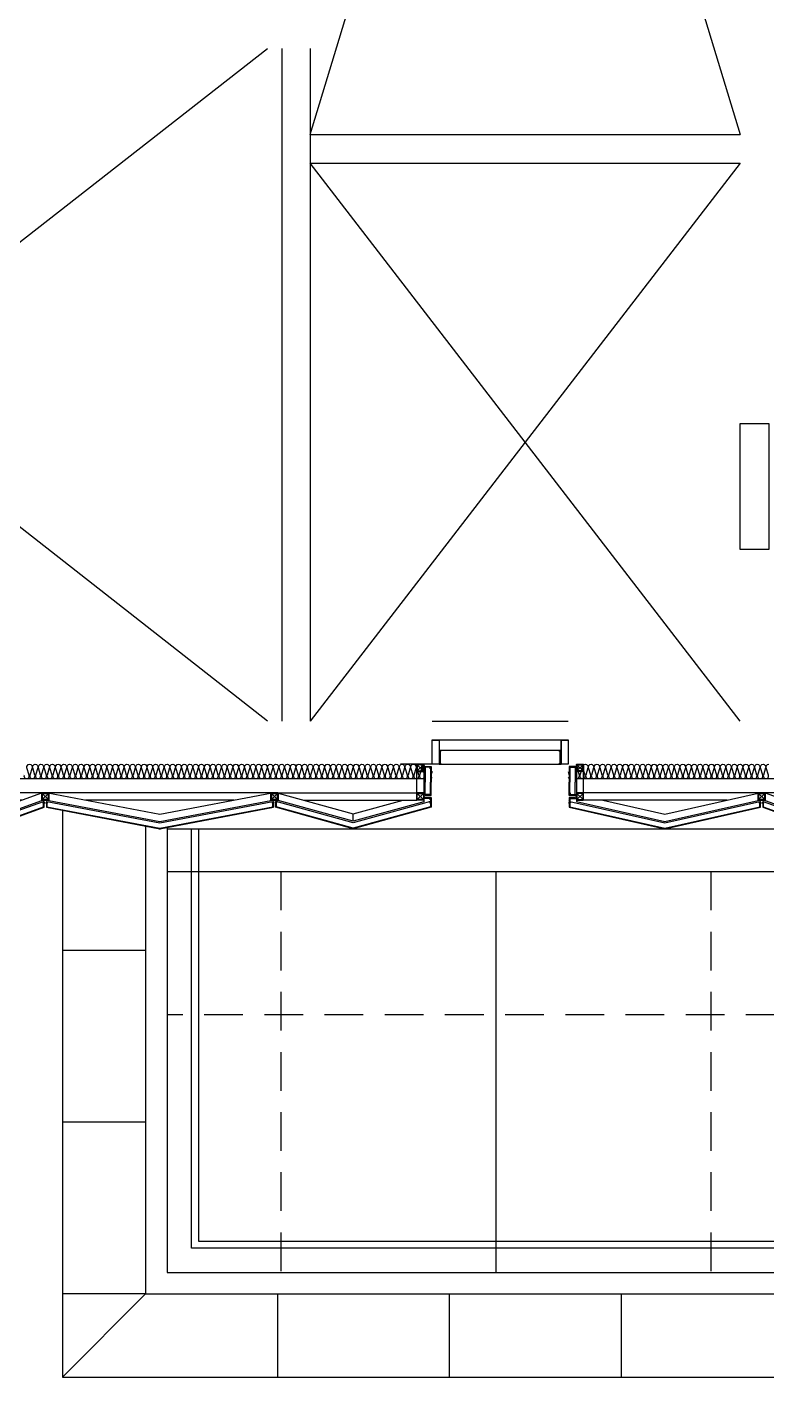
# Model space of a CAD drawing. Header units: millimetres. Extents: x 49154 to 181784, y 28275 to 149577.
# Drawn here: x 96776 to 101941, y 102925 to 112355 of the extents above; entities that cross this region are included whole.
import ezdxf

# ---------------------------------------------------------------- set-up
doc = ezdxf.new("R2010")
doc.units = ezdxf.units.MM
doc.header["$LTSCALE"] = 300
doc.linetypes.add('HID', pattern=[2.8, 1.8, -1])
for name, color, linetype in [('6FIN', 6, 'Continuous'), ('A-ELE', 7, 'Continuous'), ('A-ELE-8', 8, 'Continuous'), ('A-ETC-HANDRAIL', 8, 'Continuous'), ('A-FIN-HANDRAIL', 5, 'Continuous'), ('A-OPEN', 1, 'Continuous'), ('A-WALL-D', 7, 'Continuous'), ('A-그릴', 4, 'Continuous'), ('A-지붕바닥', 251, 'Continuous'), ('A-하지철물', 55, 'Continuous'), ('alucobond', 4, 'Continuous'), ('ISL', 251, 'Continuous'), ('mold', 4, 'Continuous'), ('SHEET', 6, 'Continuous'), ('도면층1', 3, 'Continuous'), ('트랜치', 8, 'Continuous')]:
    doc.layers.add(name, color=color, linetype=linetype)

# ---------------------------------------------------------------- blocks, each defined once
blk = doc.blocks.new('EX-850-1')
at = {"layer": '6FIN', "elevation": 0}
for points in [[(3.2, 204.1), (46.8, 204.1, 0.414214), (50, 207.3), (50, 250.9, 0.414214), (46.8, 254.1), (3.2, 254.1, 0.414214), (0, 250.9), (0, 207.3, 0.414214)], [(896.8, 204.1), (853.2, 204.1, -0.414214), (850, 207.3), (850, 250.9, -0.414214), (853.2, 254.1), (896.8, 254.1, -0.414214), (900, 250.9), (900, 207.3, -0.414214)]]:
    blk.add_lwpolyline(points, format="xyb", close=True, dxfattribs=at)
at = {"layer": 'A-하지철물'}
for p, q in [((850, 254.1), (50, 254.1)), ((710.9, 204.1), (189.1, 204.1))]:
    blk.add_line(p, q, dxfattribs=at)
at = {"layer": 'A-하지철물', "elevation": 0}
for points in [[(49.9, 254.1), (450, 110.3), (850.1, 254.1)], [(50, 204.1), (50, 200.9), (450, 57.2), (850, 200.9), (850, 204.1)]]:
    blk.add_lwpolyline(points, dxfattribs=at)
at = {"layer": 'A-하지철물'}
blk.add_circle((450, 4.1), 4.07, dxfattribs=at)
at = {"layer": 'alucobond', "color": 251, "linetype": 'HID', "ltscale": 10}
for p, q in [((32, 189.3), (32.5, 189.3)), ((32.5, 180.9), (32.5, 189.3)), ((867.5, 180.9), (867.5, 189.3)), ((868, 189.3), (867.5, 189.3)), ((30.2, 185.1), (41.5, 185.1)), ((31.5, 182.4), (31.5, 187.8)), ((31.5, 186.6), (39.5, 186.6)), ((31.5, 183.6), (39.5, 183.6)), ((32, 180.9), (32.5, 180.9)), ((38, 182.7), (38, 187.4)), ((39.5, 182.7), (39.5, 187.4)), ((869.8, 185.1), (858.5, 185.1)), ((860.5, 182.7), (860.5, 187.4)), ((868.5, 186.6), (860.5, 186.6)), ((868.5, 183.6), (860.5, 183.6)), ((862, 182.7), (862, 187.4)), ((868, 180.9), (867.5, 180.9)), ((868.5, 182.4), (868.5, 187.8))]:
    blk.add_line(p, q, dxfattribs=at)
at = {"layer": 'alucobond'}
for p, q in [((32.5, 195.1), (36.5, 195.1)), ((867.5, 195.1), (863.5, 195.1))]:
    blk.add_line(p, q, dxfattribs=at)
at = {"layer": 'alucobond', "color": 251, "linetype": 'HID', "ltscale": 10}
for points in [[(32, 189.3), (31.5, 187.8)], [(868, 189.3), (868.5, 187.8)], [(32, 180.9), (31.5, 182.4)], [(868, 180.9), (868.5, 182.4)]]:
    blk.add_lwpolyline(points, dxfattribs=at)
at = {"layer": 'alucobond', "elevation": 0}
for points in [[(32.5, 195.1), (32.5, 154.1), (450, 4.1), (867.5, 154.1), (867.5, 195.1)], [(36.5, 195.1), (36.5, 156.9), (450, 8.3), (863.5, 156.9), (863.5, 195.1)]]:
    blk.add_lwpolyline(points, dxfattribs=at)
at = {"layer": 'alucobond', "color": 251, "linetype": 'HID', "ltscale": 10, "elevation": 0}
blk.add_lwpolyline([(36.5, 195.1), (450, 46.6), (863.5, 195.1)], dxfattribs=at)
at = {"layer": 'alucobond', "color": 251, "linetype": 'HID', "ltscale": 10}
for points in [[(39.5, 186.6, -0.666667), (39.5, 183.6, -1.5)], [(860.5, 186.6, 0.666667), (860.5, 183.6, 1.5)]]:
    blk.add_lwpolyline(points, format="xyb", dxfattribs=at)
for centre, start, end in [((38.7, 187.4), 0, 180), ((38.7, 182.7), 180, 0), ((861.3, 187.4), 0, 180), ((861.3, 182.7), 180, 0)]:
    blk.add_arc(centre, 0.75, start, end, dxfattribs=at)
at = {"layer": 'mold', "color": 4}
for points in [[(25, 204.1), (25, 202.6)], [(875, 204.1), (875, 202.6)]]:
    blk.add_lwpolyline(points, dxfattribs=at)
at = {"layer": 'SHEET', "color": 8}
for p, q in [((46.8, 250.9), (3.2, 207.3)), ((3.2, 250.9), (46.8, 207.3)), ((853.2, 250.9), (896.8, 207.3)), ((896.8, 250.9), (853.2, 207.3))]:
    blk.add_line(p, q, dxfattribs=at)
at = {"layer": 'SHEET', "color": 8, "elevation": 0}
for points in [[(3.2, 207.3), (46.8, 207.3), (46.8, 250.9), (3.2, 250.9)], [(896.8, 207.3), (853.2, 207.3), (853.2, 250.9), (896.8, 250.9)]]:
    blk.add_lwpolyline(points, close=True, dxfattribs=at)
blk = doc.blocks.new('EX-1600')
at = {"layer": '6FIN', "elevation": 0}
for points in [[(3.2, 204.1), (46.8, 204.1, 0.414214), (50, 207.3), (50, 250.9, 0.414214), (46.8, 254.1), (3.2, 254.1, 0.414214), (0, 250.9), (0, 207.3, 0.414214)], [(1646.8, 204.1), (1603.2, 204.1, -0.414214), (1600, 207.3), (1600, 250.9, -0.414214), (1603.2, 254.1), (1646.8, 254.1, -0.414214), (1650, 250.9), (1650, 207.3, -0.414214)]]:
    blk.add_lwpolyline(points, format="xyb", close=True, dxfattribs=at)
at = {"layer": 'A-하지철물'}
for p, q in [((1600, 254.1), (50, 254.1)), ((1344, 204.1), (306, 204.1))]:
    blk.add_line(p, q, dxfattribs=at)
at = {"layer": 'A-하지철물', "elevation": 0}
for points in [[(41.9, 254.1), (825, 105.8), (1608.1, 254.1)], [(50, 204.1), (50, 201.6), (825, 55), (1600, 201.6), (1600, 204.1)]]:
    blk.add_lwpolyline(points, dxfattribs=at)
at = {"layer": 'A-하지철물'}
blk.add_circle((825, 4.1), 4.07, dxfattribs=at)
at = {"layer": 'alucobond', "color": 251, "linetype": 'HID', "ltscale": 10}
for p, q in [((32, 189.3), (32.5, 189.3)), ((32.5, 180.9), (32.5, 189.3)), ((1617.5, 180.9), (1617.5, 189.3)), ((1618, 189.3), (1617.5, 189.3)), ((30.2, 185.1), (41.5, 185.1)), ((31.5, 182.4), (31.5, 187.8)), ((31.5, 186.6), (39.5, 186.6)), ((31.5, 183.6), (39.5, 183.6)), ((32, 180.9), (32.5, 180.9)), ((38, 182.7), (38, 187.4)), ((39.5, 182.7), (39.5, 187.4)), ((1619.8, 185.1), (1608.5, 185.1)), ((1610.5, 182.7), (1610.5, 187.4)), ((1618.5, 186.6), (1610.5, 186.6)), ((1618.5, 183.6), (1610.5, 183.6)), ((1612, 182.7), (1612, 187.4)), ((1618, 180.9), (1617.5, 180.9)), ((1618.5, 182.4), (1618.5, 187.8))]:
    blk.add_line(p, q, dxfattribs=at)
at = {"layer": 'alucobond'}
for p, q in [((32.5, 195.1), (36.5, 195.1)), ((1617.5, 195.1), (1613.5, 195.1))]:
    blk.add_line(p, q, dxfattribs=at)
at = {"layer": 'alucobond', "color": 251, "linetype": 'HID', "ltscale": 10}
for points in [[(32, 189.3), (31.5, 187.8)], [(32, 180.9), (31.5, 182.4)]]:
    blk.add_lwpolyline(points, dxfattribs=at)
at = {"layer": 'alucobond', "elevation": 0}
for points in [[(32.5, 195.1), (32.5, 154.1), (825, 4.1), (1617.5, 154.1), (1617.5, 195.1)], [(36.5, 195.1), (36.5, 157.4), (825, 8.1), (1613.5, 157.4), (1613.5, 195.1)]]:
    blk.add_lwpolyline(points, dxfattribs=at)
at = {"layer": 'alucobond', "color": 251, "linetype": 'HID', "ltscale": 10, "elevation": 0}
for points in [[(36.5, 194), (825, 44.8), (1613.5, 194)], [(1618, 189.3), (1618.5, 187.8)], [(1618, 180.9), (1618.5, 182.4)]]:
    blk.add_lwpolyline(points, dxfattribs=at)
at = {"layer": 'alucobond', "color": 251, "linetype": 'HID', "ltscale": 10}
blk.add_lwpolyline([(39.5, 186.6, -0.666667), (39.5, 183.6, -1.5)], format="xyb", dxfattribs=at)
at = {"layer": 'alucobond', "color": 251, "linetype": 'HID', "ltscale": 10, "elevation": 0}
blk.add_lwpolyline([(1610.5, 186.6, 0.666667), (1610.5, 183.6, 1.5)], format="xyb", dxfattribs=at)
at = {"layer": 'alucobond', "color": 251, "linetype": 'HID', "ltscale": 10}
for centre, start, end in [((38.7, 187.4), 0, 180), ((38.7, 182.7), 180, 0), ((1611.3, 187.4), 0, 180), ((1611.3, 182.7), 180, 0)]:
    blk.add_arc(centre, 0.75, start, end, dxfattribs=at)
at = {"layer": 'mold', "color": 4}
blk.add_lwpolyline([(25, 204.1), (25, 202.6)], dxfattribs=at)
at = {"layer": 'mold', "color": 4, "elevation": 0}
blk.add_lwpolyline([(1625, 204.1), (1625, 202.6)], dxfattribs=at)
at = {"layer": 'SHEET', "color": 8}
for p, q in [((46.8, 250.9), (3.2, 207.3)), ((3.2, 250.9), (46.8, 207.3)), ((1603.2, 250.9), (1646.8, 207.3)), ((1646.8, 250.9), (1603.2, 207.3))]:
    blk.add_line(p, q, dxfattribs=at)
at = {"layer": 'SHEET', "color": 8, "elevation": 0}
for points in [[(3.2, 207.3), (46.8, 207.3), (46.8, 250.9), (3.2, 250.9)], [(1646.8, 207.3), (1603.2, 207.3), (1603.2, 250.9), (1646.8, 250.9)]]:
    blk.add_lwpolyline(points, close=True, dxfattribs=at)
blk = doc.blocks.new('*U167')
at = {"layer": 'A-그릴', "color": 8, "ltscale": 4}
for p, q in [((-383.9, 170), (466.1, 170)), ((-383.9, 0), (466.1, 0))]:
    blk.add_line(p, q, dxfattribs=at)
at = {"layer": 'A-그릴', "color": 8}
for p, q in [((-368.9, 170), (451.1, 170)), ((451.1, 72.8), (-368.9, 72.8))]:
    blk.add_line(p, q, dxfattribs=at)
at = {"layer": 'A-그릴', "color": 7, "ltscale": 4}
blk.add_line((466.1, 0), (466.1, 170), dxfattribs=at)
at = {"layer": 'A-그릴', "ltscale": 4}
for points in [[(-383.9, 0), (-383.9, 170), (-433.9, 170), (-433.9, 0), (-383.9, 0)], [(516.1, 0), (516.1, 170), (466.1, 170), (466.1, 0), (516.1, 0)]]:
    blk.add_lwpolyline(points, dxfattribs=at)
for points in [[(-385.1, 1.2), (-385.1, 168.8), (-432.7, 168.8), (-432.7, 1.2)], [(-368.9, 170), (-383.9, 170), (-383.9, 168), (-382.4, 168), (-382.4, 168.9), (-378, 168.9), (-378, 73.9), (-382.4, 73.9), (-382.4, 74.8), (-383.9, 74.8), (-383.9, 72.8), (-368.9, 72.8), (-368.9, 76.8), (-370, 76.8), (-370, 73.9), (-376.9, 73.9), (-376.9, 168.9), (-370, 168.9), (-370, 166), (-368.9, 166)], [(451.1, 170), (466.1, 170), (466.1, 168), (464.6, 168), (464.6, 168.9), (460.2, 168.9), (460.2, 73.9), (464.6, 73.9), (464.6, 74.8), (466.1, 74.8), (466.1, 72.8), (451.1, 72.8), (451.1, 76.8), (452.2, 76.8), (452.2, 73.9), (459.1, 73.9), (459.1, 168.9), (452.2, 168.9), (452.2, 166), (451.1, 166)], [(514.9, 1.2), (514.9, 168.8), (467.3, 168.8), (467.3, 1.2)]]:
    blk.add_lwpolyline(points, close=True, dxfattribs=at)

msp = doc.modelspace()

# ---------------------------------------------------------------- linework, layer by layer
at = {"layer": '6FIN', "elevation": 0}
for points in [[(99542.9, 107205), (99499.3, 107205, 0.414214), (99496.1, 107201.8), (99496.1, 107158.2, 0.414214), (99499.3, 107155), (99542.9, 107155, 0.414214), (99546.1, 107158.2), (99546.1, 107201.8, 0.414214)], [(100614.3, 107205), (100657.9, 107205, -0.414214), (100661.1, 107201.8), (100661.1, 107158.2, -0.414214), (100657.9, 107155), (100614.3, 107155, -0.414214), (100611.1, 107158.2), (100611.1, 107201.8, -0.414214)], [(98481.8, 106955), (98525.4, 106955, 0.414214), (98528.6, 106958.2), (98528.6, 107001.8, 0.414214), (98525.4, 107005), (98481.8, 107005, 0.414214), (98478.6, 107001.8), (98478.6, 106958.2, 0.414214)], [(99542.9, 106955), (99499.3, 106955, -0.414214), (99496.1, 106958.2), (99496.1, 107001.8, -0.414214), (99499.3, 107005), (99542.9, 107005, -0.414214), (99546.1, 107001.8), (99546.1, 106958.2, -0.414214)], [(100614.3, 106955), (100657.9, 106955, 0.414214), (100661.1, 106958.2), (100661.1, 107001.8, 0.414214), (100657.9, 107005), (100614.3, 107005, 0.414214), (100611.1, 107001.8), (100611.1, 106958.2, 0.414214)], [(101925.4, 106955), (101881.8, 106955, -0.414214), (101878.6, 106958.2), (101878.6, 107001.8, -0.414214), (101881.8, 107005), (101925.4, 107005, -0.414214), (101928.6, 107001.8), (101928.6, 106958.2, -0.414214)]]:
    msp.add_lwpolyline(points, format="xyb", close=True, dxfattribs=at)
at = {"layer": 'A-ELE', "ltscale": 10}
for p, q in [((97023.6, 106878), (97023.6, 102925)), ((97603.6, 106773.9), (97603.6, 103505)), ((97603.6, 103505), (111723.6, 103505)), ((97023.6, 102925), (111723.6, 102925))]:
    msp.add_line(p, q, dxfattribs=at)
at = {"layer": 'A-ELE-8'}
msp.add_line((99603.6, 107505), (100553.6, 107505), dxfattribs=at)
at = {"layer": 'A-ELE-8', "elevation": 0}
msp.add_lwpolyline([(101753.6, 109585), (101953.6, 109585), (101953.6, 108705), (101753.6, 108705)], close=True, dxfattribs=at)
at = {"layer": 'A-ETC-HANDRAIL'}
for p, q in [((99668.6, 107205, 0), (99383.5, 107205, 0)), ((97753.6, 106764.5), (97753.6, 103655)), ((97603.6, 105905), (97023.6, 105905)), ((97603.6, 104705), (97023.6, 104705)), ((97753.6, 103655), (111723.6, 103655)), ((97603.6, 103505), (97023.6, 102925)), ((97603.6, 103505), (97023.6, 103505)), ((98523.6, 103505), (98523.6, 102925)), ((99723.6, 103505), (99723.6, 102925)), ((100923.6, 103505), (100923.6, 102925))]:
    msp.add_line(p, q, dxfattribs=at)
at = {"layer": 'A-FIN-HANDRAIL', "elevation": 0}
msp.add_lwpolyline([(111723.6, 103825), (97923.6, 103825), (97923.6, 106755), (97973.6, 106755), (97973.6, 103875), (111723.6, 103875)], dxfattribs=at)
at = {"layer": 'A-OPEN'}
for p, q in [((98753.6, 121505), (101753.6, 111605, 0)), ((98753.6, 111605), (101753.6, 121505)), ((92953.6, 107903.3), (98453.6, 112205)), ((98453.6, 107505), (92953.6, 111819.8)), ((101753.6, 111405, 0), (98753.6, 107505)), ((101753.6, 107505), (98753.6, 111405))]:
    msp.add_line(p, q, dxfattribs=at)
at = {"layer": 'A-WALL-D'}
for p, q in [((98553.6, 112205), (98553.6, 107505)), ((98753.6, 112205), (98753.6, 107505))]:
    msp.add_line(p, q, dxfattribs=at)
at = {"layer": 'A-WALL-D', "elevation": 0}
for points in [[(98753.6, 111605), (101753.6, 111605)], [(98753.6, 111405), (101753.6, 111405)]]:
    msp.add_lwpolyline(points, dxfattribs=at)
at = {"layer": 'A-지붕바닥', "linetype": 'HID', "ltscale": 0.5}
for p, q in [((98548.6, 106455), (98548.6, 103655)), ((101548.6, 106455), (101548.6, 103655)), ((166743.6, 105455), (97753.6, 105455))]:
    msp.add_line(p, q, dxfattribs=at)
at = {"layer": 'A-지붕바닥'}
msp.add_line((100048.6, 106455), (100048.6, 103655), dxfattribs=at)
at = {"layer": 'A-하지철물'}
for p, q in [((98528.6, 107005), (99546.1, 107005)), ((98705.5, 106955), (99496.1, 106955)), ((101878.6, 107005), (100611.1, 107005)), ((101662.5, 106955), (100657.9, 106955)), ((99053.6, 106806.9), (99053.6, 106858.8))]:
    msp.add_line(p, q, dxfattribs=at)
at = {"layer": 'A-하지철물', "elevation": 0}
for points in [[(99546.1, 107205), (99546.1, 107005), (99496.1, 107005), (99496.1, 107205)], [(100611.1, 107205), (100611.1, 107005), (100661.1, 107005), (100661.1, 107205)], [(99546.1, 106955), (99546.1, 106943.1), (99053.6, 106806.9), (98528.6, 106952.1), (98528.6, 107003.9), (99053.6, 106858.8), (99401.7, 106955)], [(100611.1, 106955), (100611.1, 106945), (101228.6, 106806.3), (101878.6, 106952.3), (101878.6, 107005)], [(100794.7, 106955), (101228.6, 106857.5), (101878.9, 107003.7)]]:
    msp.add_lwpolyline(points, dxfattribs=at)
at = {"layer": 'A-하지철물'}
for centre in [(99053.6, 106755), (101228.6, 106755)]:
    msp.add_circle(centre, 4.07, dxfattribs=at)
at = {"layer": 'alucobond'}
for p, q in [((99556.1, 107190, 0), (99556.1, 107186, 0)), ((100601.1, 107190, 0), (100601.1, 107186, 0)), ((98511.1, 106946.1), (98515.1, 106946.1)), ((98511.1, 106905), (98511.1, 106946.1)), ((98515.1, 106908.1), (98515.1, 106946.1)), ((99556.1, 106987.5, 0), (99556.1, 106991.5, 0)), ((99556.1, 106972.5, 0), (99556.1, 106968.5, 0)), ((99556.1, 106972.5), (99596.1, 106972.5)), ((99592.1, 106955.5), (99592.1, 106908.1)), ((99596.1, 106972.5), (99596.1, 106905)), ((100601.1, 106987.5, 0), (100601.1, 106991.5, 0)), ((100601.1, 106972.5, 0), (100601.1, 106968.5, 0)), ((101896.1, 106946.1), (101892.1, 106946.1)), ((99053.6, 106755), (98511.1, 106905)), ((99053.6, 106759.2), (98515.1, 106908.1)), ((99592.1, 106908.1), (99053.6, 106759.2)), ((99596.1, 106905), (99053.6, 106755))]:
    msp.add_line(p, q, dxfattribs=at)
at = {"layer": 'alucobond', "color": 8}
for p, q in [((99556.1, 107184.5), (99556.1, 107080)), ((100601.1, 107184.5), (100601.1, 107080)), ((99556.1, 106993, 0), (99556.1, 107080, 0)), ((100601.1, 106993, 0), (100601.1, 107080, 0))]:
    msp.add_line(p, q, dxfattribs=at)
at = {"layer": 'alucobond', "color": 251, "linetype": 'HID', "ltscale": 10}
for p, q in [((98510.1, 106933.3), (98510.1, 106938.7)), ((98510.1, 106937.5), (98518.1, 106937.5)), ((98510.6, 106940.2), (98511.1, 106940.2)), ((98511.1, 106931.8), (98511.1, 106940.2)), ((98516.6, 106933.6), (98516.6, 106938.4)), ((98518.1, 106933.6), (98518.1, 106938.4)), ((99589.1, 106933.6), (99589.1, 106938.4)), ((99597.1, 106937.5), (99589.1, 106937.5)), ((99590.6, 106933.6), (99590.6, 106938.4)), ((99596.1, 106931.8), (99596.1, 106940.2)), ((99596.6, 106940.2), (99596.1, 106940.2)), ((99597.1, 106933.3), (99597.1, 106938.7)), ((100560.1, 106933.3), (100560.1, 106938.7)), ((100560.1, 106937.5), (100568.1, 106937.5)), ((100560.6, 106940.2), (100561.1, 106940.2)), ((100561.1, 106931.8), (100561.1, 106940.2)), ((100566.6, 106933.6), (100566.6, 106938.4)), ((100568.1, 106933.6), (100568.1, 106938.4)), ((101889.1, 106933.6), (101889.1, 106938.4)), ((101897.1, 106937.5), (101889.1, 106937.5)), ((101890.6, 106933.6), (101890.6, 106938.4)), ((101896.1, 106931.8), (101896.1, 106940.2)), ((101896.6, 106940.2), (101896.1, 106940.2)), ((101897.1, 106933.3), (101897.1, 106938.7)), ((98508.8, 106936), (98520.1, 106936)), ((98510.1, 106934.5), (98518.1, 106934.5)), ((98510.6, 106931.8), (98511.1, 106931.8)), ((99598.4, 106936), (99587, 106936)), ((99597.1, 106934.5), (99589.1, 106934.5)), ((99596.6, 106931.8), (99596.1, 106931.8)), ((100558.8, 106936), (100570.1, 106936)), ((100560.1, 106934.5), (100568.1, 106934.5)), ((100560.6, 106931.8), (100561.1, 106931.8)), ((101898.4, 106936), (101887, 106936)), ((101897.1, 106934.5), (101889.1, 106934.5)), ((101896.6, 106931.8), (101896.1, 106931.8))]:
    msp.add_line(p, q, dxfattribs=at)
at = {"layer": 'alucobond', "elevation": 0}
for points in [[(99556.1, 107190), (99596.1, 107190), (99596.1, 107097.5)], [(99592.1, 107186), (99592.1, 107080)], [(99596.1, 107190), (99596.1, 107080)], [(100561.1, 107190), (100561.1, 107080)], [(100601.1, 107190), (100561.1, 107190), (100561.1, 107097.5)], [(100565.1, 107186), (100565.1, 107080)], [(99556.1, 106987.5), (99596.1, 106987.5), (99596.1, 107080)], [(99556.1, 106991.5), (99592.1, 106991.5), (99592.1, 107080)], [(100601.1, 106987.5), (100561.1, 106987.5), (100561.1, 107080)], [(100601.1, 106991.5), (100565.1, 106991.5), (100565.1, 107080)], [(98515.1, 106946.1), (98515.1, 106908.2)], [(100601.1, 106972.5), (100561.1, 106972.5), (100561.1, 106905), (101228.6, 106755), (101896.1, 106905), (101896.1, 106946.1)], [(100565.1, 106967), (100565.1, 106908.2), (101228.6, 106759.1), (101892.1, 106908.2), (101892.1, 106946.1)]]:
    msp.add_lwpolyline(points, dxfattribs=at)
at = {"layer": 'alucobond', "color": 251, "linetype": 'HID', "ltscale": 10, "elevation": 0}
for points in [[(98510.6, 106940.2), (98510.1, 106938.7)], [(99592.1, 106945.4), (99053.6, 106796.5), (98515.1, 106945.4)], [(99596.6, 106940.2), (99597.1, 106938.7)], [(100560.6, 106940.2), (100560.1, 106938.7)], [(100565.1, 106945.1), (101228.6, 106796), (101892.1, 106945.1)], [(101896.6, 106940.2), (101897.1, 106938.7)], [(98510.6, 106931.8), (98510.1, 106933.3)], [(99596.6, 106931.8), (99597.1, 106933.3)], [(100560.6, 106931.8), (100560.1, 106933.3)], [(101896.6, 106931.8), (101897.1, 106933.3)]]:
    msp.add_lwpolyline(points, dxfattribs=at)
for points in [[(98518.1, 106937.5, -0.666667), (98518.1, 106934.5, -1.5)], [(99589.1, 106937.5, 0.666667), (99589.1, 106934.5, 1.5)], [(100568.1, 106937.5, -0.666667), (100568.1, 106934.5, -1.5)], [(101889.1, 106937.5, 0.666667), (101889.1, 106934.5, 1.5)]]:
    msp.add_lwpolyline(points, format="xyb", dxfattribs=at)
at = {"layer": 'alucobond', "color": 251, "linetype": 'HID', "ltscale": 10}
for centre, start, end in [((98517.3, 106938.4), 0, 180), ((99589.8, 106938.4), 0, 180), ((100567.3, 106938.4), 0, 180), ((101889.8, 106938.4), 0, 180), ((98517.3, 106933.6), 180, 0), ((99589.8, 106933.6), 180, 0), ((100567.3, 106933.6), 180, 0), ((101889.8, 106933.6), 180, 0)]:
    msp.add_arc(centre, 0.75, start, end, dxfattribs=at)
at = {"layer": 'ISL', "elevation": 0}
for points in [[(92053.6, 121775), (92053.6, 107105), (99546.1, 107105)], [(100611.1, 107105), (104423.6, 107105)]]:
    msp.add_lwpolyline(points, dxfattribs=at)
for points in [[(96755.9, 107129.3, 1.372593), (96791.3, 107129.3), (96775.9, 107180.8, -0.509267), (96793.6, 107205, -0.509267), (96811.3, 107180.8), (96795.9, 107129.3, 1.372593), (96831.3, 107129.3), (96815.9, 107180.8, -0.509267), (96833.6, 107205, -0.509267), (96851.3, 107180.8), (96835.9, 107129.3, 1.372593), (96871.3, 107129.3), (96855.9, 107180.8, -0.509267), (96873.6, 107205, -0.509267), (96891.3, 107180.8), (96875.9, 107129.3, 1.372593), (96911.3, 107129.3), (96895.9, 107180.8, -0.509267), (96913.6, 107205, -0.509267), (96931.3, 107180.8), (96915.9, 107129.3, 1.372593), (96951.3, 107129.3), (96935.9, 107180.8, -0.509267), (96953.6, 107205, -0.509267), (96971.3, 107180.8), (96955.9, 107129.3, 1.372593), (96991.3, 107129.3), (96975.9, 107180.8, -0.509267), (96993.6, 107205, -0.509267), (97011.3, 107180.8), (96995.9, 107129.3, 1.372593), (97031.3, 107129.3), (97015.9, 107180.8, -0.509267), (97033.6, 107205, -0.509267), (97051.3, 107180.8), (97035.9, 107129.3, 1.372593), (97071.3, 107129.3), (97055.9, 107180.8, -0.509267), (97073.6, 107205, -0.509267), (97091.3, 107180.8), (97075.9, 107129.3, 1.372593), (97111.3, 107129.3), (97095.9, 107180.8, -0.509267), (97113.6, 107205, -0.509267), (97131.3, 107180.8), (97115.9, 107129.3, 1.372593), (97151.3, 107129.3), (97135.9, 107180.8, -0.509267), (97153.6, 107205, -0.509267), (97171.3, 107180.8), (97155.9, 107129.3, 1.372593), (97191.3, 107129.3), (97175.9, 107180.8, -0.509267), (97193.6, 107205, -0.509267), (97211.3, 107180.8), (97195.9, 107129.3, 1.372593), (97231.3, 107129.3), (97215.9, 107180.8, -0.509267), (97233.6, 107205, -0.509267), (97251.3, 107180.8), (97235.9, 107129.3, 1.372593), (97271.3, 107129.3), (97255.9, 107180.8, -0.509267), (97273.6, 107205, -0.509267), (97291.3, 107180.8), (97275.9, 107129.3, 1.372593), (97311.3, 107129.3), (97295.9, 107180.8, -0.509267), (97313.6, 107205, -0.509267), (97331.3, 107180.8), (97315.9, 107129.3, 1.372593), (97351.3, 107129.3), (97335.9, 107180.8, -0.509267), (97353.6, 107205, -0.509267), (97371.3, 107180.8), (97355.9, 107129.3, 1.372593), (97391.3, 107129.3), (97375.9, 107180.8, -0.509267), (97393.6, 107205, -0.509267), (97411.3, 107180.8), (97395.9, 107129.3, 1.372593), (97431.3, 107129.3), (97415.9, 107180.8, -0.509267), (97433.6, 107205, -0.509267), (97451.3, 107180.8), (97435.9, 107129.3, 1.372593), (97471.3, 107129.3), (97455.9, 107180.8, -0.509267), (97473.6, 107205, -0.509267), (97491.3, 107180.8), (97475.9, 107129.3, 1.372593), (97511.3, 107129.3), (97495.9, 107180.8, -0.509267), (97513.6, 107205, -0.509267), (97531.3, 107180.8), (97515.9, 107129.3, 1.372593), (97551.3, 107129.3), (97535.9, 107180.8, -0.509267), (97553.6, 107205, -0.509267), (97571.3, 107180.8), (97555.9, 107129.3, 1.372593), (97591.3, 107129.3), (97575.9, 107180.8, -0.509267), (97593.6, 107205, -0.509267), (97611.3, 107180.8), (97595.9, 107129.3, 1.372593), (97631.3, 107129.3), (97615.9, 107180.8, -0.509267), (97633.6, 107205, -0.509267), (97651.3, 107180.8), (97635.9, 107129.3, 1.372593), (97671.3, 107129.3), (97655.9, 107180.8, -0.509267), (97673.6, 107205, -0.509267), (97691.3, 107180.8), (97675.9, 107129.3, 1.372593), (97711.3, 107129.3), (97695.9, 107180.8, -0.509267), (97713.6, 107205, -0.509267), (97731.3, 107180.8), (97715.9, 107129.3, 1.372593), (97751.3, 107129.3), (97735.9, 107180.8, -0.509267), (97753.6, 107205, -0.509267), (97771.3, 107180.8), (97755.9, 107129.3, 1.372593), (97791.3, 107129.3), (97775.9, 107180.8, -0.509267), (97793.6, 107205, -0.509267), (97811.3, 107180.8), (97795.9, 107129.3, 1.372593), (97831.3, 107129.3), (97815.9, 107180.8, -0.509267), (97833.6, 107205, -0.509267), (97851.3, 107180.8), (97835.9, 107129.3, 1.372593), (97871.3, 107129.3), (97855.9, 107180.8, -0.509267), (97873.6, 107205, -0.509267), (97891.3, 107180.8), (97875.9, 107129.3, 1.372593), (97911.3, 107129.3), (97895.9, 107180.8, -0.509267), (97913.6, 107205, -0.509267), (97931.3, 107180.8), (97915.9, 107129.3, 1.372593), (97951.3, 107129.3), (97935.9, 107180.8, -0.509267), (97953.6, 107205, -0.509267), (97971.3, 107180.8), (97955.9, 107129.3, 1.372593), (97991.3, 107129.3), (97975.9, 107180.8, -0.509267), (97993.6, 107205, -0.509267), (98011.3, 107180.8), (97995.9, 107129.3, 1.372593), (98031.3, 107129.3), (98015.9, 107180.8, -0.509267), (98033.6, 107205, -0.509267), (98051.3, 107180.8), (98035.9, 107129.3, 1.372593), (98071.3, 107129.3), (98055.9, 107180.8, -0.509267), (98073.6, 107205, -0.509267), (98091.3, 107180.8), (98075.9, 107129.3, 1.372593), (98111.3, 107129.3), (98095.9, 107180.8, -0.509267), (98113.6, 107205, -0.509267), (98131.3, 107180.8), (98115.9, 107129.3, 1.372593), (98151.3, 107129.3), (98135.9, 107180.8, -0.509267), (98153.6, 107205, -0.509267), (98171.3, 107180.8), (98155.9, 107129.3, 1.372593), (98191.3, 107129.3), (98175.9, 107180.8, -0.509267), (98193.6, 107205, -0.509267), (98211.3, 107180.8), (98195.9, 107129.3, 1.372593), (98231.3, 107129.3), (98215.9, 107180.8, -0.509267), (98233.6, 107205, -0.509267), (98251.3, 107180.8), (98235.9, 107129.3, 1.372593), (98271.3, 107129.3), (98255.9, 107180.8, -0.509267), (98273.6, 107205, -0.509267), (98291.3, 107180.8), (98275.9, 107129.3, 1.372593), (98311.3, 107129.3), (98295.9, 107180.8, -0.509267), (98313.6, 107205, -0.509267), (98331.3, 107180.8), (98315.9, 107129.3, 1.372593), (98351.3, 107129.3), (98335.9, 107180.8, -0.509267), (98353.6, 107205, -0.509267), (98371.3, 107180.8), (98355.9, 107129.3, 1.372593), (98391.3, 107129.3), (98375.9, 107180.8, -0.509267), (98393.6, 107205, -0.509267), (98411.3, 107180.8), (98395.9, 107129.3, 1.372593), (98431.3, 107129.3), (98415.9, 107180.8, -0.509267), (98433.6, 107205, -0.509267), (98451.3, 107180.8), (98435.9, 107129.3, 1.372593), (98471.3, 107129.3), (98455.9, 107180.8, -0.509267), (98473.6, 107205, -0.509267), (98491.3, 107180.8), (98475.9, 107129.3, 1.372593), (98511.3, 107129.3), (98495.9, 107180.8, -0.509267), (98513.6, 107205, -0.509267), (98531.3, 107180.8), (98515.9, 107129.3, 1.372593), (98551.3, 107129.3), (98535.9, 107180.8, -0.509267), (98553.6, 107205, -0.509267), (98571.3, 107180.8), (98555.9, 107129.3, 1.372593), (98591.3, 107129.3), (98575.9, 107180.8, -0.509267), (98593.6, 107205, -0.509267), (98611.3, 107180.8), (98595.9, 107129.3, 1.372593), (98631.3, 107129.3), (98615.9, 107180.8, -0.509267), (98633.6, 107205, -0.509267), (98651.3, 107180.8), (98635.9, 107129.3, 1.372593), (98671.3, 107129.3), (98655.9, 107180.8, -0.509267), (98673.6, 107205, -0.509267), (98691.3, 107180.8), (98675.9, 107129.3, 1.372593), (98711.3, 107129.3), (98695.9, 107180.8, -0.509267), (98713.6, 107205, -0.509267), (98731.3, 107180.8), (98715.9, 107129.3, 1.372593), (98751.3, 107129.3), (98735.9, 107180.8, -0.509267), (98753.6, 107205, -0.509267), (98771.3, 107180.8), (98755.9, 107129.3, 1.372593), (98791.3, 107129.3), (98775.9, 107180.8, -0.509267), (98793.6, 107205, -0.509267), (98811.3, 107180.8), (98795.9, 107129.3, 1.372593), (98831.3, 107129.3), (98815.9, 107180.8, -0.509267), (98833.6, 107205, -0.509267), (98851.3, 107180.8), (98835.9, 107129.3, 1.372593), (98871.3, 107129.3), (98855.9, 107180.8, -0.509267), (98873.6, 107205, -0.509267), (98891.3, 107180.8), (98875.9, 107129.3, 1.372593), (98911.3, 107129.3), (98895.9, 107180.8, -0.509267), (98913.6, 107205, -0.509267), (98931.3, 107180.8), (98915.9, 107129.3, 1.372593), (98951.3, 107129.3), (98935.9, 107180.8, -0.509267), (98953.6, 107205, -0.509267), (98971.3, 107180.8), (98955.9, 107129.3, 1.372593), (98991.3, 107129.3), (98975.9, 107180.8, -0.509267), (98993.6, 107205, -0.509267), (99011.3, 107180.8), (98995.9, 107129.3, 1.372593), (99031.3, 107129.3), (99015.9, 107180.8, -0.509267), (99033.6, 107205, -0.509267), (99051.3, 107180.8), (99035.9, 107129.3, 1.372593), (99071.3, 107129.3), (99055.9, 107180.8, -0.509267), (99073.6, 107205, -0.509267), (99091.3, 107180.8), (99075.9, 107129.3, 1.372593), (99111.3, 107129.3), (99095.9, 107180.8, -0.509267), (99113.6, 107205, -0.509267), (99131.3, 107180.8), (99115.9, 107129.3, 1.372593), (99151.3, 107129.3), (99135.9, 107180.8, -0.509267), (99153.6, 107205, -0.509267), (99171.3, 107180.8), (99155.9, 107129.3, 1.372593), (99191.3, 107129.3), (99175.9, 107180.8, -0.509267), (99193.6, 107205, -0.509267), (99211.3, 107180.8), (99195.9, 107129.3, 1.372593), (99231.3, 107129.3), (99215.9, 107180.8, -0.509267), (99233.6, 107205, -0.509267), (99251.3, 107180.8), (99235.9, 107129.3, 1.372593), (99271.3, 107129.3), (99255.9, 107180.8, -0.509267), (99273.6, 107205, -0.509267), (99291.3, 107180.8), (99275.9, 107129.3, 1.372593), (99311.3, 107129.3), (99295.9, 107180.8, -0.509267), (99313.6, 107205, -0.509267), (99331.3, 107180.8), (99315.9, 107129.3, 1.372593), (99351.3, 107129.3), (99335.9, 107180.8, -0.509267), (99353.6, 107205, -0.509267), (99371.3, 107180.8), (99355.9, 107129.3, 1.372593), (99391.3, 107129.3), (99375.9, 107180.8, -0.509267), (99393.6, 107205, -0.509267), (99411.3, 107180.8), (99395.9, 107129.3, 1.372593), (99431.3, 107129.3), (99415.9, 107180.8, -0.509267), (99433.6, 107205, -0.509267), (99451.3, 107180.8), (99435.9, 107129.3, 1.372593), (99471.3, 107129.3), (99455.9, 107180.8, -0.509267), (99473.6, 107205, -0.509267), (99491.3, 107180.8), (99475.9, 107129.3, 1.372593), (99511.3, 107129.3), (99495.9, 107180.8, -0.509267), (99513.6, 107205, -0.509267), (99531.3, 107180.8), (99515.9, 107129.3, 0.768179), (99546.1, 107109.8, 0.768179)], [(99546.1, 107146.7), (99535.9, 107180.8, -0.384013), (99546.1, 107203.4)], [(99603.6, 107155), (99595.9, 107129.3, 0.340267), (99603.6, 107108)], [(100553.6, 107155), (100561.2, 107129.3, -0.340267), (100553.6, 107108)], [(100611.1, 107105.2, 0.552293), (100631.3, 107129.3), (100615.9, 107180.8, -0.509267), (100633.6, 107205, -0.509267), (100651.3, 107180.8), (100635.9, 107129.3, 1.372593), (100671.3, 107129.3), (100655.9, 107180.8, -0.509267), (100673.6, 107205, -0.509267), (100691.3, 107180.8), (100675.9, 107129.3, 1.372593), (100711.3, 107129.3), (100695.9, 107180.8, -0.509267), (100713.6, 107205, -0.509267), (100731.3, 107180.8), (100715.9, 107129.3, 1.372593), (100751.3, 107129.3), (100735.9, 107180.8, -0.509267), (100753.6, 107205, -0.509267), (100771.3, 107180.8), (100755.9, 107129.3, 1.372593), (100791.3, 107129.3), (100775.9, 107180.8, -0.509267), (100793.6, 107205, -0.509267), (100811.3, 107180.8), (100795.9, 107129.3, 1.372593), (100831.3, 107129.3), (100815.9, 107180.8, -0.509267), (100833.6, 107205, -0.509267), (100851.3, 107180.8), (100835.9, 107129.3, 1.372593), (100871.3, 107129.3), (100855.9, 107180.8, -0.509267), (100873.6, 107205, -0.509267), (100891.3, 107180.8), (100875.9, 107129.3, 1.372593), (100911.3, 107129.3), (100895.9, 107180.8, -0.509267), (100913.6, 107205, -0.509267), (100931.3, 107180.8), (100915.9, 107129.3, 1.372593), (100951.3, 107129.3), (100935.9, 107180.8, -0.509267), (100953.6, 107205, -0.509267), (100971.3, 107180.8), (100955.9, 107129.3, 1.372593), (100991.3, 107129.3), (100975.9, 107180.8, -0.509267), (100993.6, 107205, -0.509267), (101011.3, 107180.8), (100995.9, 107129.3, 1.372593), (101031.3, 107129.3), (101015.9, 107180.8, -0.509267), (101033.6, 107205, -0.509267), (101051.3, 107180.8), (101035.9, 107129.3, 1.372593), (101071.3, 107129.3), (101055.9, 107180.8, -0.509267), (101073.6, 107205, -0.509267), (101091.3, 107180.8), (101075.9, 107129.3, 1.372593), (101111.3, 107129.3), (101095.9, 107180.8, -0.509267), (101113.6, 107205, -0.509267), (101131.3, 107180.8), (101115.9, 107129.3, 1.372593), (101151.3, 107129.3), (101135.9, 107180.8, -0.509267), (101153.6, 107205, -0.509267), (101171.3, 107180.8), (101155.9, 107129.3, 1.372593), (101191.3, 107129.3), (101175.9, 107180.8, -0.509267), (101193.6, 107205, -0.509267), (101211.3, 107180.8), (101195.9, 107129.3, 1.372593), (101231.3, 107129.3), (101215.9, 107180.8, -0.509267), (101233.6, 107205, -0.509267), (101251.3, 107180.8), (101235.9, 107129.3, 1.372593), (101271.3, 107129.3), (101255.9, 107180.8, -0.509267), (101273.6, 107205, -0.509267), (101291.3, 107180.8), (101275.9, 107129.3, 1.372593), (101311.3, 107129.3), (101295.9, 107180.8, -0.509267), (101313.6, 107205, -0.509267), (101331.3, 107180.8), (101315.9, 107129.3, 1.372593), (101351.3, 107129.3), (101335.9, 107180.8, -0.509267), (101353.6, 107205, -0.509267), (101371.3, 107180.8), (101355.9, 107129.3, 1.372593), (101391.3, 107129.3), (101375.9, 107180.8, -0.509267), (101393.6, 107205, -0.509267), (101411.3, 107180.8), (101395.9, 107129.3, 1.372593), (101431.3, 107129.3), (101415.9, 107180.8, -0.509267), (101433.6, 107205, -0.509267), (101451.3, 107180.8), (101435.9, 107129.3, 1.372593), (101471.3, 107129.3), (101455.9, 107180.8, -0.509267), (101473.6, 107205, -0.509267), (101491.3, 107180.8), (101475.9, 107129.3, 1.372593), (101511.3, 107129.3), (101495.9, 107180.8, -0.509267), (101513.6, 107205, -0.509267), (101531.3, 107180.8), (101515.9, 107129.3, 1.372593), (101551.3, 107129.3), (101535.9, 107180.8, -0.509267), (101553.6, 107205, -0.509267), (101571.3, 107180.8), (101555.9, 107129.3, 1.372593), (101591.3, 107129.3), (101575.9, 107180.8, -0.509267), (101593.6, 107205, -0.509267), (101611.3, 107180.8), (101595.9, 107129.3, 1.372593), (101631.3, 107129.3), (101615.9, 107180.8, -0.509267), (101633.6, 107205, -0.509267), (101651.3, 107180.8), (101635.9, 107129.3, 1.372593), (101671.3, 107129.3), (101655.9, 107180.8, -0.509267), (101673.6, 107205, -0.509267), (101691.3, 107180.8), (101675.9, 107129.3, 1.372593), (101711.3, 107129.3), (101695.9, 107180.8, -0.509267), (101713.6, 107205, -0.509267), (101731.3, 107180.8), (101715.9, 107129.3, 1.372593), (101751.3, 107129.3), (101735.9, 107180.8, -0.509267), (101753.6, 107205, -0.509267), (101771.3, 107180.8), (101755.9, 107129.3, 1.372593), (101791.3, 107129.3), (101775.9, 107180.8, -0.509267), (101793.6, 107205, -0.509267), (101811.3, 107180.8), (101795.9, 107129.3, 1.372593), (101831.3, 107129.3), (101815.9, 107180.8, -0.509267), (101833.6, 107205, -0.509267), (101851.3, 107180.8), (101835.9, 107129.3, 1.372593), (101871.3, 107129.3), (101855.9, 107180.8, -0.509267), (101873.6, 107205, -0.509267), (101891.3, 107180.8), (101875.9, 107129.3, 1.372593), (101911.3, 107129.3), (101895.9, 107180.8, -0.509267), (101913.6, 107205, -0.509267), (101931.3, 107180.8), (101915.9, 107129.3, 1.372593), (101951.3, 107129.3), (101935.9, 107180.8, -0.509267), (101953.6, 107205, -0.509267)], [(100611.1, 107146.7), (100621.2, 107180.8, 0.384013), (100611.1, 107203.4)], [(100611.1, 107192.7, -0.165113), (100611.3, 107180.8), (100611.1, 107180.2)]]:
    msp.add_lwpolyline(points, format="xyb", dxfattribs=at)
at = {"layer": 'mold', "color": 4, "elevation": 0}
for points in [[(99590.6, 107184.5), (99546.1, 107184.5), (99546.1, 107197.5), (99547.6, 107197.5), (99547.6, 107186), (99592.1, 107186), (99592.1, 107173), (99590.6, 107173), (99590.6, 107184.5)], [(100566.6, 107184.5), (100611.1, 107184.5), (100611.1, 107197.5), (100609.6, 107197.5), (100609.6, 107186), (100565.1, 107186), (100565.1, 107173), (100566.6, 107173), (100566.6, 107184.5)], [(98503.6, 106955), (98503.6, 106953.5)], [(99590.6, 106993), (99546.1, 106993), (99546.1, 106980), (99547.6, 106980), (99547.6, 106991.5), (99592.1, 106991.5), (99592.1, 107004.5), (99590.6, 107004.5), (99590.6, 106993)], [(99590.6, 106967), (99546.1, 106967), (99546.1, 106980), (99547.6, 106980), (99547.6, 106968.5), (99592.1, 106968.5), (99592.1, 106955.5), (99590.6, 106955.5), (99590.6, 106967)], [(100553.6, 106955), (100553.6, 106953.5)], [(100566.6, 106993), (100611.1, 106993), (100611.1, 106980), (100609.6, 106980), (100609.6, 106991.5), (100565.1, 106991.5), (100565.1, 107004.5), (100566.6, 107004.5), (100566.6, 106993)], [(100566.6, 106967), (100611.1, 106967), (100611.1, 106980), (100609.6, 106980), (100609.6, 106968.5), (100565.1, 106968.5), (100565.1, 106955.5), (100566.6, 106955.5), (100566.6, 106967)], [(101903.6, 106955), (101903.6, 106953.5)]]:
    msp.add_lwpolyline(points, dxfattribs=at)
at = {"layer": 'SHEET', "color": 8}
for p, q in [((99499.3, 107158.2), (99542.9, 107201.8)), ((99542.9, 107158.2), (99499.3, 107201.8)), ((100657.9, 107158.2), (100614.3, 107201.8)), ((100614.3, 107158.2), (100657.9, 107201.8)), ((98525.4, 107001.8), (98481.8, 106958.2)), ((98481.8, 107001.8), (98525.4, 106958.2)), ((99499.3, 107001.8), (99542.9, 106958.2)), ((99542.9, 107001.8), (99499.3, 106958.2)), ((100657.9, 107001.8), (100614.3, 106958.2)), ((100614.3, 107001.8), (100657.9, 106958.2)), ((101881.8, 107001.8), (101925.4, 106958.2)), ((101925.4, 107001.8), (101881.8, 106958.2))]:
    msp.add_line(p, q, dxfattribs=at)
at = {"layer": 'SHEET', "color": 8, "elevation": 0}
for points in [[(99542.9, 107201.8), (99499.3, 107201.8), (99499.3, 107158.2), (99542.9, 107158.2)], [(100614.3, 107201.8), (100657.9, 107201.8), (100657.9, 107158.2), (100614.3, 107158.2)], [(98481.8, 106958.2), (98525.4, 106958.2), (98525.4, 107001.8), (98481.8, 107001.8)], [(99542.9, 106958.2), (99499.3, 106958.2), (99499.3, 107001.8), (99542.9, 107001.8)], [(100614.3, 106958.2), (100657.9, 106958.2), (100657.9, 107001.8), (100614.3, 107001.8)], [(101925.4, 106958.2), (101881.8, 106958.2), (101881.8, 107001.8), (101925.4, 107001.8)]]:
    msp.add_lwpolyline(points, close=True, dxfattribs=at)
at = {"layer": '트랜치'}
for p, q in [((97753.6, 106755), (166723.6, 106755)), ((97753.6, 106455), (166723.6, 106455))]:
    msp.add_line(p, q, dxfattribs=at)

# ---------------------------------------------------------------- block references
at = {"layer": 'A-하지철물'}
for name, p in [('EX-850-1', (96028.6, 106750.9)), ('EX-1600', (96878.6, 106750.9)), ('EX-850-1', (101878.6, 106750.9))]:
    msp.add_blockref(name, p, dxfattribs=at)
at = {"layer": '도면층1', "xscale": -1, "rotation": 180}
msp.add_blockref('*U167', (100037.5, 107375, 0), dxfattribs=at)

doc.saveas('drawing.dxf')
